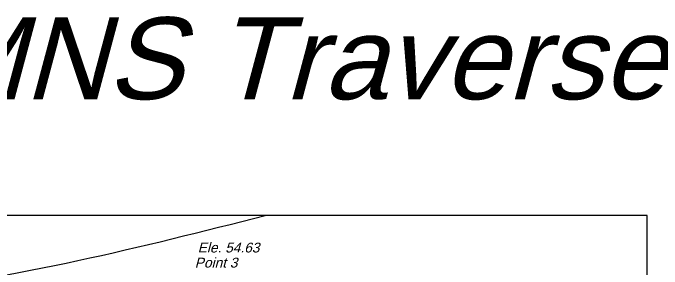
# Model space of a CAD drawing. Header units: inches. Extents: x 390519 to 400596, y 203620 to 211185.
# Drawn here: x 394540 to 397779, y 209908 to 211185 of the extents above; entities that cross this region are included whole.
import ezdxf

# ---------------------------------------------------------------- set-up
doc = ezdxf.new("R2010")
doc.units = ezdxf.units.IN
doc.header["$LTSCALE"] = 0.5
doc.header["$MEASUREMENT"] = 0
doc.linetypes.add('LTP418', pattern=[40, 40, 0])
for name, color, linetype in [('ATH_FELD', 7, 'Continuous'), ('My LAYER', 7, 'LTP418'), ('Names', 1, 'LTP418')]:
    doc.layers.add(name, color=color, linetype=linetype)
doc.styles.add('ARIAL', font='arial.ttf', dxfattribs={"oblique": 15})

msp = doc.modelspace()

# ---------------------------------------------------------------- linework, layer by layer
at = {"layer": 'ATH_FELD'}
msp.add_open_spline([(393028.8, 209564.7, -0.3), (393100.5, 209608.2, -0.2), (393367.6, 209744.7, 0.3), (394344.9, 209806.5, -0.3), (395178.7, 210017.6, -0.1), (395798.7, 210174.7)], degree=3, knots=[88.638073, 88.638073, 88.638073, 88.638073, 104.22686, 144.931785, 263.012248, 263.012248, 263.012248, 263.012248], dxfattribs=at)
at = {"layer": 'My LAYER'}
msp.add_line((397704.7, 203620.4), (397704.7, 210174.7), dxfattribs=at)
msp.add_lwpolyline([(397704.7, 210174.7), (390537.4, 210174.7), (390537.4, 203620.4)], dxfattribs=at)

# ---------------------------------------------------------------- texts
at = {"layer": 'My LAYER', "insert": (391422.7, 211163.5), "char_height": 408.632, "attachment_point": 1, "style": 'ARIAL'}
msp.add_mtext_dynamic_manual_height_columns('Surveying MNS Traverse Project', width=9109.772, gutter_width=0.5, heights=[0], dxfattribs=at)
at = {"layer": 'Names', "char_height": 49.04, "attachment_point": 1, "style": 'ARIAL'}
for s, width, insert in [('Ele. 54.63', 490.631, (395462.2, 210039.1)), ('Point 3', 380.329, (395447.6, 209964))]:
    msp.add_mtext_dynamic_manual_height_columns(s, width=width, gutter_width=0.5, heights=[0], dxfattribs=dict(at, insert=insert))

doc.saveas('drawing.dxf')
